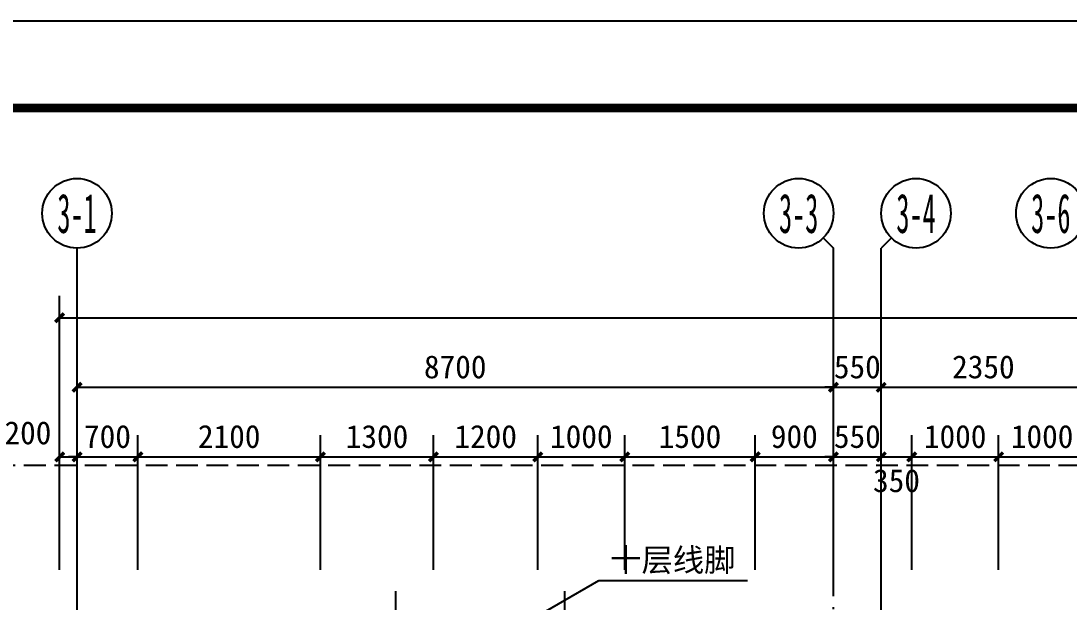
# Model space of a CAD drawing. Extents: x -46233 to 84150, y 109350 to 390860.
# Drawn here: x 7158 to 19213, y 271521 to 278200 of the extents above; entities that cross this region are included whole.
import ezdxf
from ezdxf.enums import TextEntityAlignment as Align

# ---------------------------------------------------------------- set-up
doc = ezdxf.new("R2010")
doc.units = 0
doc.header["$LTSCALE"] = 1000
doc.header["$MEASUREMENT"] = 0
doc.linetypes.add('3#-轴线$1$DOTE', pattern=[2.42, 2, -0.2, 0.02, -0.2])
doc.linetypes.add('DASH', pattern=[0.35, 0.25, -0.1])
doc.layers.get('Defpoints').update_dxf_attribs({"color": 4, "linetype": 'DASH'})
for name, color, linetype in [('3#-轴号$0$A-ANNO-AXIS-CIRC', 3, 'Continuous'), ('3#-轴号$0$A-ANNO-AXIS-TEXT', 7, 'Continuous'), ('3#-轴号$0$A-ANNO-DIMS', 3, 'Continuous'), ('3#-轴线$1$A-ANNO-DOTE', 10, '3#-轴线$1$DOTE'), ('A-ANNO-DIMS', 3, 'Continuous'), ('A-ANNO-NOTE', 3, 'Continuous'), ('A-ANNO-SYMB', 3, 'Continuous'), ('A-ANNO-TEXT', 255, 'Continuous'), ('A1-无手签$0$A-ANNO-TTLB', 7, 'Continuous'), ('AXIS_TEXT', 7, 'Continuous')]:
    doc.layers.add(name, color=color, linetype=linetype)
doc.styles.add('3#-轴号$0$_TCH_AXIS', font='')
doc.styles.add('3#-轴号$0$_TCH_DIM_T3', font='')
doc.styles.add('_TCH_DIM', font='')
doc.styles.add('_TCH_DIM_T3', font='')
doc.styles.add('COMPLEX', font='COMPLEX')
doc.styles.get('3#-轴号$0$_TCH_AXIS').set_extended_font_data('SimSun')
doc.styles.get('3#-轴号$0$_TCH_DIM_T3').set_extended_font_data('SimSun')
doc.styles.get('_TCH_DIM').set_extended_font_data('SimSun')
doc.styles.get('_TCH_DIM_T3').set_extended_font_data('SimSun')
doc.dimstyles.new('3#-轴号$0$_TCH_ARCH&&100', dxfattribs={"dimtxt": 264.345992, "dimasz": 100, "dimexe": 250, "dimexo": 300, "dimgap": 100, "dimtad": 1, "dimdec": 0, "dimzin": 0, "dimdsep": 46, "dimtxsty": '3#-轴号$0$_TCH_DIM_T3', "dimblk": '3#-轴号$0$_ArchTick', "dimcen": 0.09, "dimclrt": 7, "dimazin": 2, "dimtfac": 1, "dimtdec": 0, "dimtix": 1, "dimtmove": 2, "dimatfit": 3, "dimfxl": 100, "dimtolj": 1, "dimtzin": 0, "dimarcsym": 0})
doc.dimstyles.new('_TCH_ARCH&&100', dxfattribs={"dimtxt": 264.345992, "dimasz": 100, "dimexe": 250, "dimexo": 300, "dimgap": 100, "dimtad": 1, "dimdec": 0, "dimzin": 0, "dimdsep": 46, "dimtxsty": '_TCH_DIM_T3', "dimblk": 'ARCHTICK', "dimcen": 0.09, "dimclrt": 7, "dimazin": 2, "dimtfac": 1, "dimtdec": 0, "dimtix": 1, "dimtmove": 2, "dimatfit": 3, "dimfxl": 100, "dimtolj": 1, "dimtzin": 0, "dimarcsym": 0})

# ---------------------------------------------------------------- blocks, each defined once
blk = doc.blocks.new('3#-轴线')
at = {"layer": '3#-轴线$1$A-ANNO-DOTE'}
for points in [[(0, -16100), (0, 5500)], [(8700, -3200), (8700, 5500)], [(9250, -7100), (9250, 5500)]]:
    blk.add_lwpolyline(points, dxfattribs=at)
blk = doc.blocks.new('_AXISO')
blk.add_circle((0, 0), 0.5)
at = {"layer": 'AXIS_TEXT', "style": 'COMPLEX', "width": 1.041667}
blk.add_attdef('A', text='', height=0.56, dxfattribs=at).set_placement((-0.25, -0.28), (0.25, -0.28), align=Align.FIT)
blk = doc.blocks.new('3#-轴号$0$_ArchTick')
at = {"color": 0, "linetype": 'ByBlock', "const_width": 0.4}
blk.add_lwpolyline([(-0.5, -0.5), (0.5, 0.5)], dxfattribs=at)
blk = doc.blocks.new('*D817')
at = {"layer": '3#-轴号$0$A-ANNO-DIMS', "color": 0, "lineweight": -2, "transparency": 16777216}
for p, q in [((0, 4889), (0, 5639)), ((8700, 4889), (8700, 5639)), ((0, 5389), (8700, 5389))]:
    blk.add_line(p, q, dxfattribs=at)
at = {"layer": 'Defpoints', "color": 0, "transparency": 16777216}
for p in [(8700, 5389), (0, 4589), (8700, 4589)]:
    blk.add_point(p, dxfattribs=at)
at = {"layer": '3#-轴号$0$A-ANNO-DIMS', "color": 0, "lineweight": -2, "transparency": 16777216, "xscale": 100, "yscale": 100, "zscale": 100, "rotation": 180}
blk.add_blockref('3#-轴号$0$_ArchTick', (0, 5389), dxfattribs=at)
at = {"layer": '3#-轴号$0$A-ANNO-DIMS', "color": 0, "lineweight": -2, "transparency": 16777216, "xscale": 100, "yscale": 100, "zscale": 100}
blk.add_blockref('3#-轴号$0$_ArchTick', (8700, 5389), dxfattribs=at)
at = {"layer": '3#-轴号$0$A-ANNO-DIMS', "color": 7, "transparency": 16777216, "insert": (4350, 5622), "char_height": 264.3, "attachment_point": 5, "style": '3#-轴号$0$_TCH_DIM_T3'}
blk.add_mtext('\\A1;8700', dxfattribs=at)
blk = doc.blocks.new('*D818')
at = {"layer": '3#-轴号$0$A-ANNO-DIMS', "color": 0, "lineweight": -2, "transparency": 16777216}
for p, q in [((8700, 4889), (8700, 5639)), ((9250, 4889), (9250, 5639)), ((8700, 5389), (8600, 5389)), ((8700, 5389), (9250, 5389)), ((9250, 5389), (9350, 5389))]:
    blk.add_line(p, q, dxfattribs=at)
at = {"layer": 'Defpoints', "color": 0, "transparency": 16777216}
for p in [(9250, 5389), (8700, 4589), (9250, 4589)]:
    blk.add_point(p, dxfattribs=at)
at = {"layer": '3#-轴号$0$A-ANNO-DIMS', "color": 0, "lineweight": -2, "transparency": 16777216, "xscale": 100, "yscale": 100, "zscale": 100}
blk.add_blockref('3#-轴号$0$_ArchTick', (8700, 5389), dxfattribs=at)
at = {"layer": '3#-轴号$0$A-ANNO-DIMS', "color": 0, "lineweight": -2, "transparency": 16777216, "xscale": 100, "yscale": 100, "zscale": 100, "rotation": 180}
blk.add_blockref('3#-轴号$0$_ArchTick', (9250, 5389), dxfattribs=at)
at = {"layer": '3#-轴号$0$A-ANNO-DIMS', "color": 7, "transparency": 16777216, "insert": (8975, 5622), "char_height": 264.3, "attachment_point": 5, "style": '3#-轴号$0$_TCH_DIM_T3'}
blk.add_mtext('\\A1;550', dxfattribs=at)
blk = doc.blocks.new('*D819')
at = {"layer": '3#-轴号$0$A-ANNO-DIMS', "color": 0, "lineweight": -2, "transparency": 16777216}
for p, q in [((9250, 4889), (9250, 5639)), ((11600, 4889), (11600, 5639)), ((9250, 5389), (11600, 5389))]:
    blk.add_line(p, q, dxfattribs=at)
at = {"layer": 'Defpoints', "color": 0, "transparency": 16777216}
for p in [(11600, 5389), (9250, 4589), (11600, 4589)]:
    blk.add_point(p, dxfattribs=at)
at = {"layer": '3#-轴号$0$A-ANNO-DIMS', "color": 0, "lineweight": -2, "transparency": 16777216, "xscale": 100, "yscale": 100, "zscale": 100, "rotation": 180}
blk.add_blockref('3#-轴号$0$_ArchTick', (9250, 5389), dxfattribs=at)
at = {"layer": '3#-轴号$0$A-ANNO-DIMS', "color": 0, "lineweight": -2, "transparency": 16777216, "xscale": 100, "yscale": 100, "zscale": 100}
blk.add_blockref('3#-轴号$0$_ArchTick', (11600, 5389), dxfattribs=at)
at = {"layer": '3#-轴号$0$A-ANNO-DIMS', "color": 7, "transparency": 16777216, "insert": (10425, 5622), "char_height": 264.3, "attachment_point": 5, "style": '3#-轴号$0$_TCH_DIM_T3'}
blk.add_mtext('\\A1;2350', dxfattribs=at)
blk = doc.blocks.new('_ArchTick')
at = {"color": 0, "linetype": 'ByBlock', "const_width": 0.4}
blk.add_lwpolyline([(-0.5, -0.5), (0.5, 0.5)], dxfattribs=at)
blk = doc.blocks.new('*D471')
at = {"layer": 'A-ANNO-DIMS', "color": 0, "lineweight": -2, "transparency": 16777216}
for p, q in [((7603, 271889), (7603, 273439)), ((7803, 271889), (7803, 273439)), ((7603, 273189), (7803, 273189))]:
    blk.add_line(p, q, dxfattribs=at)
at = {"layer": 'Defpoints', "color": 0, "transparency": 16777216}
for p in [(7803, 273189), (7603, 271589), (7803, 271589)]:
    blk.add_point(p, dxfattribs=at)
at = {"layer": 'A-ANNO-DIMS', "color": 0, "lineweight": -2, "transparency": 16777216, "xscale": 100, "yscale": 100, "zscale": 100, "rotation": 180}
blk.add_blockref('_ArchTick', (7603, 273189), dxfattribs=at)
at = {"layer": 'A-ANNO-DIMS', "color": 0, "lineweight": -2, "transparency": 16777216, "xscale": 100, "yscale": 100, "zscale": 100}
blk.add_blockref('_ArchTick', (7803, 273189), dxfattribs=at)
at = {"layer": 'A-ANNO-DIMS', "color": 7, "transparency": 16777216, "insert": (7238, 273464), "char_height": 264.3, "attachment_point": 5, "style": '_TCH_DIM_T3'}
blk.add_mtext('\\A1;200', dxfattribs=at)
blk = doc.blocks.new('*D472')
at = {"layer": 'A-ANNO-DIMS', "color": 0, "lineweight": -2, "transparency": 16777216}
for p, q in [((7803, 271889), (7803, 273439)), ((8503, 271889), (8503, 273439)), ((7803, 273189), (7703, 273189)), ((7803, 273189), (8503, 273189)), ((8503, 273189), (8603, 273189))]:
    blk.add_line(p, q, dxfattribs=at)
at = {"layer": 'Defpoints', "color": 0, "transparency": 16777216}
for p in [(8503, 273189), (7803, 271589), (8503, 271589)]:
    blk.add_point(p, dxfattribs=at)
at = {"layer": 'A-ANNO-DIMS', "color": 0, "lineweight": -2, "transparency": 16777216, "xscale": 100, "yscale": 100, "zscale": 100}
blk.add_blockref('_ArchTick', (7803, 273189), dxfattribs=at)
at = {"layer": 'A-ANNO-DIMS', "color": 0, "lineweight": -2, "transparency": 16777216, "xscale": 100, "yscale": 100, "zscale": 100, "rotation": 180}
blk.add_blockref('_ArchTick', (8503, 273189), dxfattribs=at)
at = {"layer": 'A-ANNO-DIMS', "color": 7, "transparency": 16777216, "insert": (8153, 273422), "char_height": 264.3, "attachment_point": 5, "style": '_TCH_DIM_T3'}
blk.add_mtext('\\A1;700', dxfattribs=at)
blk = doc.blocks.new('*D473')
at = {"layer": 'A-ANNO-DIMS', "color": 0, "lineweight": -2, "transparency": 16777216}
for p, q in [((8503, 271889), (8503, 273439)), ((10603, 271889), (10603, 273439)), ((8503, 273189), (10603, 273189))]:
    blk.add_line(p, q, dxfattribs=at)
at = {"layer": 'Defpoints', "color": 0, "transparency": 16777216}
for p in [(10603, 273189), (8503, 271589), (10603, 271589)]:
    blk.add_point(p, dxfattribs=at)
at = {"layer": 'A-ANNO-DIMS', "color": 0, "lineweight": -2, "transparency": 16777216, "xscale": 100, "yscale": 100, "zscale": 100, "rotation": 180}
blk.add_blockref('_ArchTick', (8503, 273189), dxfattribs=at)
at = {"layer": 'A-ANNO-DIMS', "color": 0, "lineweight": -2, "transparency": 16777216, "xscale": 100, "yscale": 100, "zscale": 100}
blk.add_blockref('_ArchTick', (10603, 273189), dxfattribs=at)
at = {"layer": 'A-ANNO-DIMS', "color": 7, "transparency": 16777216, "insert": (9553, 273422), "char_height": 264.3, "attachment_point": 5, "style": '_TCH_DIM_T3'}
blk.add_mtext('\\A1;2100', dxfattribs=at)
blk = doc.blocks.new('*D474')
at = {"layer": 'A-ANNO-DIMS', "color": 0, "lineweight": -2, "transparency": 16777216}
for p, q in [((10603, 271889), (10603, 273439)), ((11903, 271889), (11903, 273439)), ((10603, 273189), (11903, 273189))]:
    blk.add_line(p, q, dxfattribs=at)
at = {"layer": 'Defpoints', "color": 0, "transparency": 16777216}
for p in [(11903, 273189), (10603, 271589), (11903, 271589)]:
    blk.add_point(p, dxfattribs=at)
at = {"layer": 'A-ANNO-DIMS', "color": 0, "lineweight": -2, "transparency": 16777216, "xscale": 100, "yscale": 100, "zscale": 100, "rotation": 180}
blk.add_blockref('_ArchTick', (10603, 273189), dxfattribs=at)
at = {"layer": 'A-ANNO-DIMS', "color": 0, "lineweight": -2, "transparency": 16777216, "xscale": 100, "yscale": 100, "zscale": 100}
blk.add_blockref('_ArchTick', (11903, 273189), dxfattribs=at)
at = {"layer": 'A-ANNO-DIMS', "color": 7, "transparency": 16777216, "insert": (11253, 273422), "char_height": 264.3, "attachment_point": 5, "style": '_TCH_DIM_T3'}
blk.add_mtext('\\A1;1300', dxfattribs=at)
blk = doc.blocks.new('*D475')
at = {"layer": 'A-ANNO-DIMS', "color": 0, "lineweight": -2, "transparency": 16777216}
for p, q in [((11903, 271889), (11903, 273439)), ((13103, 271889), (13103, 273439)), ((11903, 273189), (13103, 273189))]:
    blk.add_line(p, q, dxfattribs=at)
at = {"layer": 'Defpoints', "color": 0, "transparency": 16777216}
for p in [(13103, 273189), (11903, 271589), (13103, 271589)]:
    blk.add_point(p, dxfattribs=at)
at = {"layer": 'A-ANNO-DIMS', "color": 0, "lineweight": -2, "transparency": 16777216, "xscale": 100, "yscale": 100, "zscale": 100, "rotation": 180}
blk.add_blockref('_ArchTick', (11903, 273189), dxfattribs=at)
at = {"layer": 'A-ANNO-DIMS', "color": 0, "lineweight": -2, "transparency": 16777216, "xscale": 100, "yscale": 100, "zscale": 100}
blk.add_blockref('_ArchTick', (13103, 273189), dxfattribs=at)
at = {"layer": 'A-ANNO-DIMS', "color": 7, "transparency": 16777216, "insert": (12503, 273422), "char_height": 264.3, "attachment_point": 5, "style": '_TCH_DIM_T3'}
blk.add_mtext('\\A1;1200', dxfattribs=at)
blk = doc.blocks.new('*D476')
at = {"layer": 'A-ANNO-DIMS', "color": 0, "lineweight": -2, "transparency": 16777216}
for p, q in [((13103, 271889), (13103, 273439)), ((14103, 271889), (14103, 273439)), ((13103, 273189), (14103, 273189))]:
    blk.add_line(p, q, dxfattribs=at)
at = {"layer": 'Defpoints', "color": 0, "transparency": 16777216}
for p in [(14103, 273189), (13103, 271589), (14103, 271589)]:
    blk.add_point(p, dxfattribs=at)
at = {"layer": 'A-ANNO-DIMS', "color": 0, "lineweight": -2, "transparency": 16777216, "xscale": 100, "yscale": 100, "zscale": 100, "rotation": 180}
blk.add_blockref('_ArchTick', (13103, 273189), dxfattribs=at)
at = {"layer": 'A-ANNO-DIMS', "color": 0, "lineweight": -2, "transparency": 16777216, "xscale": 100, "yscale": 100, "zscale": 100}
blk.add_blockref('_ArchTick', (14103, 273189), dxfattribs=at)
at = {"layer": 'A-ANNO-DIMS', "color": 7, "transparency": 16777216, "insert": (13603, 273422), "char_height": 264.3, "attachment_point": 5, "style": '_TCH_DIM_T3'}
blk.add_mtext('\\A1;1000', dxfattribs=at)
blk = doc.blocks.new('*D477')
at = {"layer": 'A-ANNO-DIMS', "color": 0, "lineweight": -2, "transparency": 16777216}
for p, q in [((14103, 271889), (14103, 273439)), ((15603, 271889), (15603, 273439)), ((14103, 273189), (15603, 273189))]:
    blk.add_line(p, q, dxfattribs=at)
at = {"layer": 'Defpoints', "color": 0, "transparency": 16777216}
for p in [(15603, 273189), (14103, 271589), (15603, 271589)]:
    blk.add_point(p, dxfattribs=at)
at = {"layer": 'A-ANNO-DIMS', "color": 0, "lineweight": -2, "transparency": 16777216, "xscale": 100, "yscale": 100, "zscale": 100, "rotation": 180}
blk.add_blockref('_ArchTick', (14103, 273189), dxfattribs=at)
at = {"layer": 'A-ANNO-DIMS', "color": 0, "lineweight": -2, "transparency": 16777216, "xscale": 100, "yscale": 100, "zscale": 100}
blk.add_blockref('_ArchTick', (15603, 273189), dxfattribs=at)
at = {"layer": 'A-ANNO-DIMS', "color": 7, "transparency": 16777216, "insert": (14853, 273422), "char_height": 264.3, "attachment_point": 5, "style": '_TCH_DIM_T3'}
blk.add_mtext('\\A1;1500', dxfattribs=at)
blk = doc.blocks.new('*D478')
at = {"layer": 'A-ANNO-DIMS', "color": 0, "lineweight": -2, "transparency": 16777216}
for p, q in [((15603, 271889), (15603, 273439)), ((16503, 271889), (16503, 273439)), ((15603, 273189), (16503, 273189))]:
    blk.add_line(p, q, dxfattribs=at)
at = {"layer": 'Defpoints', "color": 0, "transparency": 16777216}
for p in [(16503, 273189), (15603, 271589), (16503, 271589)]:
    blk.add_point(p, dxfattribs=at)
at = {"layer": 'A-ANNO-DIMS', "color": 0, "lineweight": -2, "transparency": 16777216, "xscale": 100, "yscale": 100, "zscale": 100, "rotation": 180}
blk.add_blockref('_ArchTick', (15603, 273189), dxfattribs=at)
at = {"layer": 'A-ANNO-DIMS', "color": 0, "lineweight": -2, "transparency": 16777216, "xscale": 100, "yscale": 100, "zscale": 100}
blk.add_blockref('_ArchTick', (16503, 273189), dxfattribs=at)
at = {"layer": 'A-ANNO-DIMS', "color": 7, "transparency": 16777216, "insert": (16053, 273422), "char_height": 264.3, "attachment_point": 5, "style": '_TCH_DIM_T3'}
blk.add_mtext('\\A1;900', dxfattribs=at)
blk = doc.blocks.new('*D479')
at = {"layer": 'A-ANNO-DIMS', "color": 0, "lineweight": -2, "transparency": 16777216}
for p, q in [((16503, 271889), (16503, 273439)), ((17053, 271889), (17053, 273439)), ((16503, 273189), (16403, 273189)), ((16503, 273189), (17053, 273189)), ((17053, 273189), (17153, 273189))]:
    blk.add_line(p, q, dxfattribs=at)
at = {"layer": 'Defpoints', "color": 0, "transparency": 16777216}
for p in [(17053, 273189), (16503, 271589), (17053, 271589)]:
    blk.add_point(p, dxfattribs=at)
at = {"layer": 'A-ANNO-DIMS', "color": 0, "lineweight": -2, "transparency": 16777216, "xscale": 100, "yscale": 100, "zscale": 100}
blk.add_blockref('_ArchTick', (16503, 273189), dxfattribs=at)
at = {"layer": 'A-ANNO-DIMS', "color": 0, "lineweight": -2, "transparency": 16777216, "xscale": 100, "yscale": 100, "zscale": 100, "rotation": 180}
blk.add_blockref('_ArchTick', (17053, 273189), dxfattribs=at)
at = {"layer": 'A-ANNO-DIMS', "color": 7, "transparency": 16777216, "insert": (16778, 273422), "char_height": 264.3, "attachment_point": 5, "style": '_TCH_DIM_T3'}
blk.add_mtext('\\A1;550', dxfattribs=at)
blk = doc.blocks.new('*D480')
at = {"layer": 'A-ANNO-DIMS', "color": 0, "lineweight": -2, "transparency": 16777216}
for p, q in [((17053, 271889), (17053, 273439)), ((17403, 271889), (17403, 273439)), ((17053, 273189), (17403, 273189))]:
    blk.add_line(p, q, dxfattribs=at)
at = {"layer": 'Defpoints', "color": 0, "transparency": 16777216}
for p in [(17403, 273189), (17053, 271589), (17403, 271589)]:
    blk.add_point(p, dxfattribs=at)
at = {"layer": 'A-ANNO-DIMS', "color": 0, "lineweight": -2, "transparency": 16777216, "xscale": 100, "yscale": 100, "zscale": 100, "rotation": 180}
blk.add_blockref('_ArchTick', (17053, 273189), dxfattribs=at)
at = {"layer": 'A-ANNO-DIMS', "color": 0, "lineweight": -2, "transparency": 16777216, "xscale": 100, "yscale": 100, "zscale": 100}
blk.add_blockref('_ArchTick', (17403, 273189), dxfattribs=at)
at = {"layer": 'A-ANNO-DIMS', "color": 7, "transparency": 16777216, "insert": (17228, 272914), "char_height": 264.3, "attachment_point": 5, "style": '_TCH_DIM_T3'}
blk.add_mtext('\\A1;350', dxfattribs=at)
blk = doc.blocks.new('*D481')
at = {"layer": 'A-ANNO-DIMS', "color": 0, "lineweight": -2, "transparency": 16777216}
for p, q in [((17403, 271889), (17403, 273439)), ((18403, 271889), (18403, 273439)), ((17403, 273189), (18403, 273189))]:
    blk.add_line(p, q, dxfattribs=at)
at = {"layer": 'Defpoints', "color": 0, "transparency": 16777216}
for p in [(18403, 273189), (17403, 271589), (18403, 271589)]:
    blk.add_point(p, dxfattribs=at)
at = {"layer": 'A-ANNO-DIMS', "color": 0, "lineweight": -2, "transparency": 16777216, "xscale": 100, "yscale": 100, "zscale": 100, "rotation": 180}
blk.add_blockref('_ArchTick', (17403, 273189), dxfattribs=at)
at = {"layer": 'A-ANNO-DIMS', "color": 0, "lineweight": -2, "transparency": 16777216, "xscale": 100, "yscale": 100, "zscale": 100}
blk.add_blockref('_ArchTick', (18403, 273189), dxfattribs=at)
at = {"layer": 'A-ANNO-DIMS', "color": 7, "transparency": 16777216, "insert": (17903, 273422), "char_height": 264.3, "attachment_point": 5, "style": '_TCH_DIM_T3'}
blk.add_mtext('\\A1;1000', dxfattribs=at)
blk = doc.blocks.new('*D482')
at = {"layer": 'A-ANNO-DIMS', "color": 0, "lineweight": -2, "transparency": 16777216}
for p, q in [((18403, 271889), (18403, 273439)), ((19403, 271889), (19403, 273439)), ((18403, 273189), (19403, 273189))]:
    blk.add_line(p, q, dxfattribs=at)
at = {"layer": 'Defpoints', "color": 0, "transparency": 16777216}
for p in [(19403, 273189), (18403, 271589), (19403, 271589)]:
    blk.add_point(p, dxfattribs=at)
at = {"layer": 'A-ANNO-DIMS', "color": 0, "lineweight": -2, "transparency": 16777216, "xscale": 100, "yscale": 100, "zscale": 100, "rotation": 180}
blk.add_blockref('_ArchTick', (18403, 273189), dxfattribs=at)
at = {"layer": 'A-ANNO-DIMS', "color": 0, "lineweight": -2, "transparency": 16777216, "xscale": 100, "yscale": 100, "zscale": 100}
blk.add_blockref('_ArchTick', (19403, 273189), dxfattribs=at)
at = {"layer": 'A-ANNO-DIMS', "color": 7, "transparency": 16777216, "insert": (18903, 273422), "char_height": 264.3, "attachment_point": 5, "style": '_TCH_DIM_T3'}
blk.add_mtext('\\A1;1000', dxfattribs=at)
blk = doc.blocks.new('*D516')
at = {"layer": 'A-ANNO-DIMS', "color": 0, "lineweight": -2, "transparency": 16777216}
for p, q in [((7603, 271889), (7603, 275039)), ((49803, 271889), (49803, 275039)), ((7603, 274789), (49803, 274789))]:
    blk.add_line(p, q, dxfattribs=at)
at = {"layer": 'Defpoints', "color": 0, "transparency": 16777216}
for p in [(49803, 274789), (7603, 271589), (49803, 271589)]:
    blk.add_point(p, dxfattribs=at)
at = {"layer": 'A-ANNO-DIMS', "color": 0, "lineweight": -2, "transparency": 16777216, "xscale": 100, "yscale": 100, "zscale": 100, "rotation": 180}
blk.add_blockref('_ArchTick', (7603, 274789), dxfattribs=at)
at = {"layer": 'A-ANNO-DIMS', "color": 0, "lineweight": -2, "transparency": 16777216, "xscale": 100, "yscale": 100, "zscale": 100}
blk.add_blockref('_ArchTick', (49803, 274789), dxfattribs=at)
at = {"layer": 'A-ANNO-DIMS', "color": 7, "transparency": 16777216, "insert": (28703, 275022), "char_height": 264.3, "attachment_point": 5, "style": '_TCH_DIM_T3'}
blk.add_mtext('\\A1;42200', dxfattribs=at)
blk = doc.blocks.new('3#-轴号')
at = {"layer": '3#-轴号$0$A-ANNO-AXIS-CIRC'}
for p, q in [((8582.8, 7106.5), (8700, 6989.4)), ((9367.2, 7106.5), (9250, 6989.4)), ((0, 2989.4), (0, 6989.4)), ((8700, 2989.4), (8700, 6989.4)), ((9250, 2989.4), (9250, 6989.4))]:
    blk.add_line(p, q, dxfattribs=at)
at = {"layer": 'Defpoints'}
blk.add_lwpolyline([(-2360.1, 4492.7), (44213.5, 4492.7), (44213.5, -15203.4), (-2360.1, -15203.4)], close=True, dxfattribs=at)
at = {"layer": '3#-轴号$0$A-ANNO-AXIS-CIRC'}
ref = blk.add_blockref('_AXISO', (0, 7389.4), dxfattribs=dict(at, xscale=800, yscale=800, zscale=800))
ref.add_attrib('A', '3-1', dxfattribs={"layer": '3#-轴号$0$A-ANNO-AXIS-TEXT', "height": 452.55, "style": '3#-轴号$0$_TCH_AXIS', "width": 0.466146}).set_placement((-226.3, 7163.1), (226.3, 7163.1), align=Align.FIT)
ref = blk.add_blockref('_AXISO', (8300, 7389.4), dxfattribs=dict(at, xscale=800, yscale=800, zscale=800))
ref.add_attrib('A', '3-3', dxfattribs={"layer": '3#-轴号$0$A-ANNO-AXIS-TEXT', "height": 452.55, "style": '3#-轴号$0$_TCH_AXIS', "width": 0.466146}).set_placement((8073.7, 7163.1), (8526.3, 7163.1), align=Align.FIT)
ref = blk.add_blockref('_AXISO', (9650, 7389.4), dxfattribs=dict(at, xscale=800, yscale=800, zscale=800))
ref.add_attrib('A', '3-4', dxfattribs={"layer": '3#-轴号$0$A-ANNO-AXIS-TEXT', "height": 452.55, "style": '3#-轴号$0$_TCH_AXIS', "width": 0.466146}).set_placement((9423.7, 7163.1), (9876.3, 7163.1), align=Align.FIT)
ref = blk.add_blockref('_AXISO', (11200, 7389.4), dxfattribs=dict(at, xscale=800, yscale=800, zscale=800))
ref.add_attrib('A', '3-6', dxfattribs={"layer": '3#-轴号$0$A-ANNO-AXIS-TEXT', "height": 452.55, "style": '3#-轴号$0$_TCH_AXIS', "width": 0.466146}).set_placement((10973.7, 7163.1), (11426.3, 7163.1), align=Align.FIT)
at = {"layer": '3#-轴号$0$A-ANNO-DIMS'}
for p1, p2, picture, middle in [((0, 4589.4), (8700, 4589.4), '*D817', (4350, 5621.6)), ((8700, 4589.4), (9250, 4589.4), '*D818', (8975, 5621.6)), ((9250, 4589.4), (11600, 4589.4), '*D819', (10425, 5621.6))]:
    dim = blk.add_aligned_dim(p1=p1, p2=p2, distance=800, dimstyle='3#-轴号$0$_TCH_ARCH&&100', dxfattribs=at)
    dim.commit()
    dim.dimension.update_dxf_attribs({"geometry": picture, "text_midpoint": middle})

msp = doc.modelspace()

# ---------------------------------------------------------------- linework, layer by layer
at = {"layer": 'A-ANNO-NOTE'}
for p, q in [((12744.9, 271156.5), (13804.3, 271766.9)), ((13804.3, 271766.9), (15513.1, 271766.9))]:
    msp.add_line(p, q, dxfattribs=at)
at = {"layer": 'A-ANNO-SYMB'}
for points in [[(11464.7, 271646.4), (11464.7, 270857), (11674.7, 270780.6), (11254.7, 270706.5), (11464.7, 270632), (11464.7, 269842.7)], [(13414.8, 269842.7), (13414.8, 270632), (13204.8, 270708.5), (13624.8, 270782.5), (13414.8, 270857), (13414.8, 271646.4)]]:
    msp.add_lwpolyline(points, dxfattribs=at)
at = {"layer": 'A1-无手签$0$A-ANNO-TTLB'}
msp.add_lwpolyline([(0, 218800), (0, 278200), (84100, 278200), (84100, 218800)], close=True, dxfattribs=at)
at = {"layer": 'A1-无手签$0$A-ANNO-TTLB', "const_width": 100}
msp.add_lwpolyline([(2500, 219800), (83100, 219800), (83100, 277200), (2500, 277200)], close=True, dxfattribs=at)

# ---------------------------------------------------------------- block references
for name, p in [('3#-轴号', (7802.7, 268600)), ('3#-轴线', (7802.7, 267600))]:
    msp.add_blockref(name, p)

# ---------------------------------------------------------------- texts
at = {"layer": 'A-ANNO-TEXT', "color": 7, "style": '_TCH_DIM'}
msp.add_text('十层线脚', height=264.35, dxfattribs=at).set_placement((13934.2, 271871.9))

# ---------------------------------------------------------------- dimensions: what is measured, and where the dimension line sits
at = {"layer": 'A-ANNO-DIMS'}
for p1, p2, distance, picture, middle in [((7602.7, 271589.4), (49802.7, 271589.4), 3200, '*D516', (28702.7, 275021.6)), ((7802.7, 271589.4), (8502.7, 271589.4), 1600, '*D472', (8152.7, 273421.6)), ((8502.7, 271589.4), (10602.7, 271589.4), 1600, '*D473', (9552.7, 273421.6)), ((10602.7, 271589.4), (11902.7, 271589.4), 1600, '*D474', (11252.7, 273421.6)), ((11902.7, 271589.4), (13102.7, 271589.4), 1600, '*D475', (12502.7, 273421.6)), ((13102.7, 271589.4), (14102.7, 271589.4), 1600, '*D476', (13602.7, 273421.6)), ((14102.7, 271589.4), (15602.7, 271589.4), 1600, '*D477', (14852.7, 273421.6)), ((15602.7, 271589.4), (16502.7, 271589.4), 1600, '*D478', (16052.7, 273421.6)), ((16502.7, 271589.4), (17052.7, 271589.4), 1600, '*D479', (16777.7, 273421.6)), ((17402.7, 271589.4), (18402.7, 271589.4), 1600, '*D481', (17902.7, 273421.6)), ((18402.7, 271589.4), (19402.7, 271589.4), 1600, '*D482', (18902.7, 273421.6))]:
    dim = msp.add_aligned_dim(p1=p1, p2=p2, distance=distance, dimstyle='_TCH_ARCH&&100', dxfattribs=at)
    dim.commit()
    dim.dimension.update_dxf_attribs({"geometry": picture, "text_midpoint": middle})
for base, p1, p2, picture, middle in [((7802.7, 273189.4), (7602.7, 271589.4), (7802.7, 271589.4), '*D471', (7238.3, 273464.4)), ((17402.7, 273189.4), (17052.7, 271589.4), (17402.7, 271589.4), '*D480', (17227.7, 272914.4))]:
    dim = msp.add_linear_dim(base=base, p1=p1, p2=p2, angle=0, dimstyle='_TCH_ARCH&&100', dxfattribs=at)
    dim.commit()
    dim.dimension.update_dxf_attribs({"geometry": picture, "text_midpoint": middle, "dimtype": 129})

doc.saveas('drawing.dxf')
